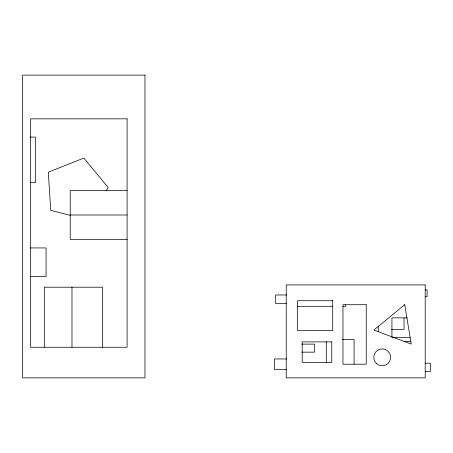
<?xml version="1.0" encoding="UTF-8"?>
<svg xmlns="http://www.w3.org/2000/svg" width="453" height="453" viewBox="0 0 453 453"><rect width="100%" height="100%" fill="white"/><g stroke="black" fill="none" stroke-linecap="round" stroke-linejoin="round"><path stroke-width="0.68" d="M105.979 191.024L108.21 187.502L83.805 158.08L48.284 172.202L50.736 210.351L70.266 215.334M30.108 137.095L35.532 137.095L35.532 182.463L30.108 182.463M127.1 190.617L70.226 190.617L70.226 239.371L127.1 239.371M70.226 214.994L127.1 214.994M30.226 247.938L46.07 247.938L46.07 276.557L30.226 276.557M425.203 289.92L427.083 289.92L427.083 296.67L425.203 296.67M286.692 294.988L275.701 294.988L275.701 303.674L286.692 303.674M297.4 306.302L332.423 306.302M342.932 306.302L345.73 306.302L345.73 304.971M407.241 317.853L391.936 317.853L391.936 337.457M391.5 329.342L404.031 329.342L404.031 318.091M392.632 337.457L410.027 337.457M342.423 339.535L354.07 339.535L354.07 364.24M404.059 341.42L411.035 341.42M301.857 344.121L314.49 344.121L314.49 352.162L301.857 352.162M286.692 358.963L274.501 358.963L274.501 369.671L286.692 369.671M425.203 363.193L430.35 363.193L430.35 371.483L425.203 371.483M378.266 326.035L378.266 331.63M326.279 341.653L326.279 362.83M102.48 347.258L102.48 287.208L44.315 287.208L44.315 347.258M71.982 287.208L71.982 347.258M404.722 304.682L373.867 330.027L411.245 344.076L404.722 304.682M144.96 75.13L22.65 75.13L22.65 377.87L144.96 377.87L144.96 75.13M127.1 118.833L30.515 118.833L30.515 347.258L127.1 347.258L127.1 118.833M425.203 284.914L286.234 284.914L286.234 377.87L425.203 377.87L425.203 284.914M332.706 300.713L297.502 300.713L297.502 330.531L332.706 330.531L332.706 300.713M366.25 304.716L342.966 304.716L342.966 364.212L366.25 364.212L366.25 304.716M331.777 341.879L302.191 341.879L302.191 362.355L331.777 362.355L331.777 341.879M376.432 363.465A8.42 8.42 0 0 0 390.407 359.291A8.42 8.42 0 0 0 379.807 349.274A8.42 8.42 0 0 0 376.432 363.465"/></g></svg>
